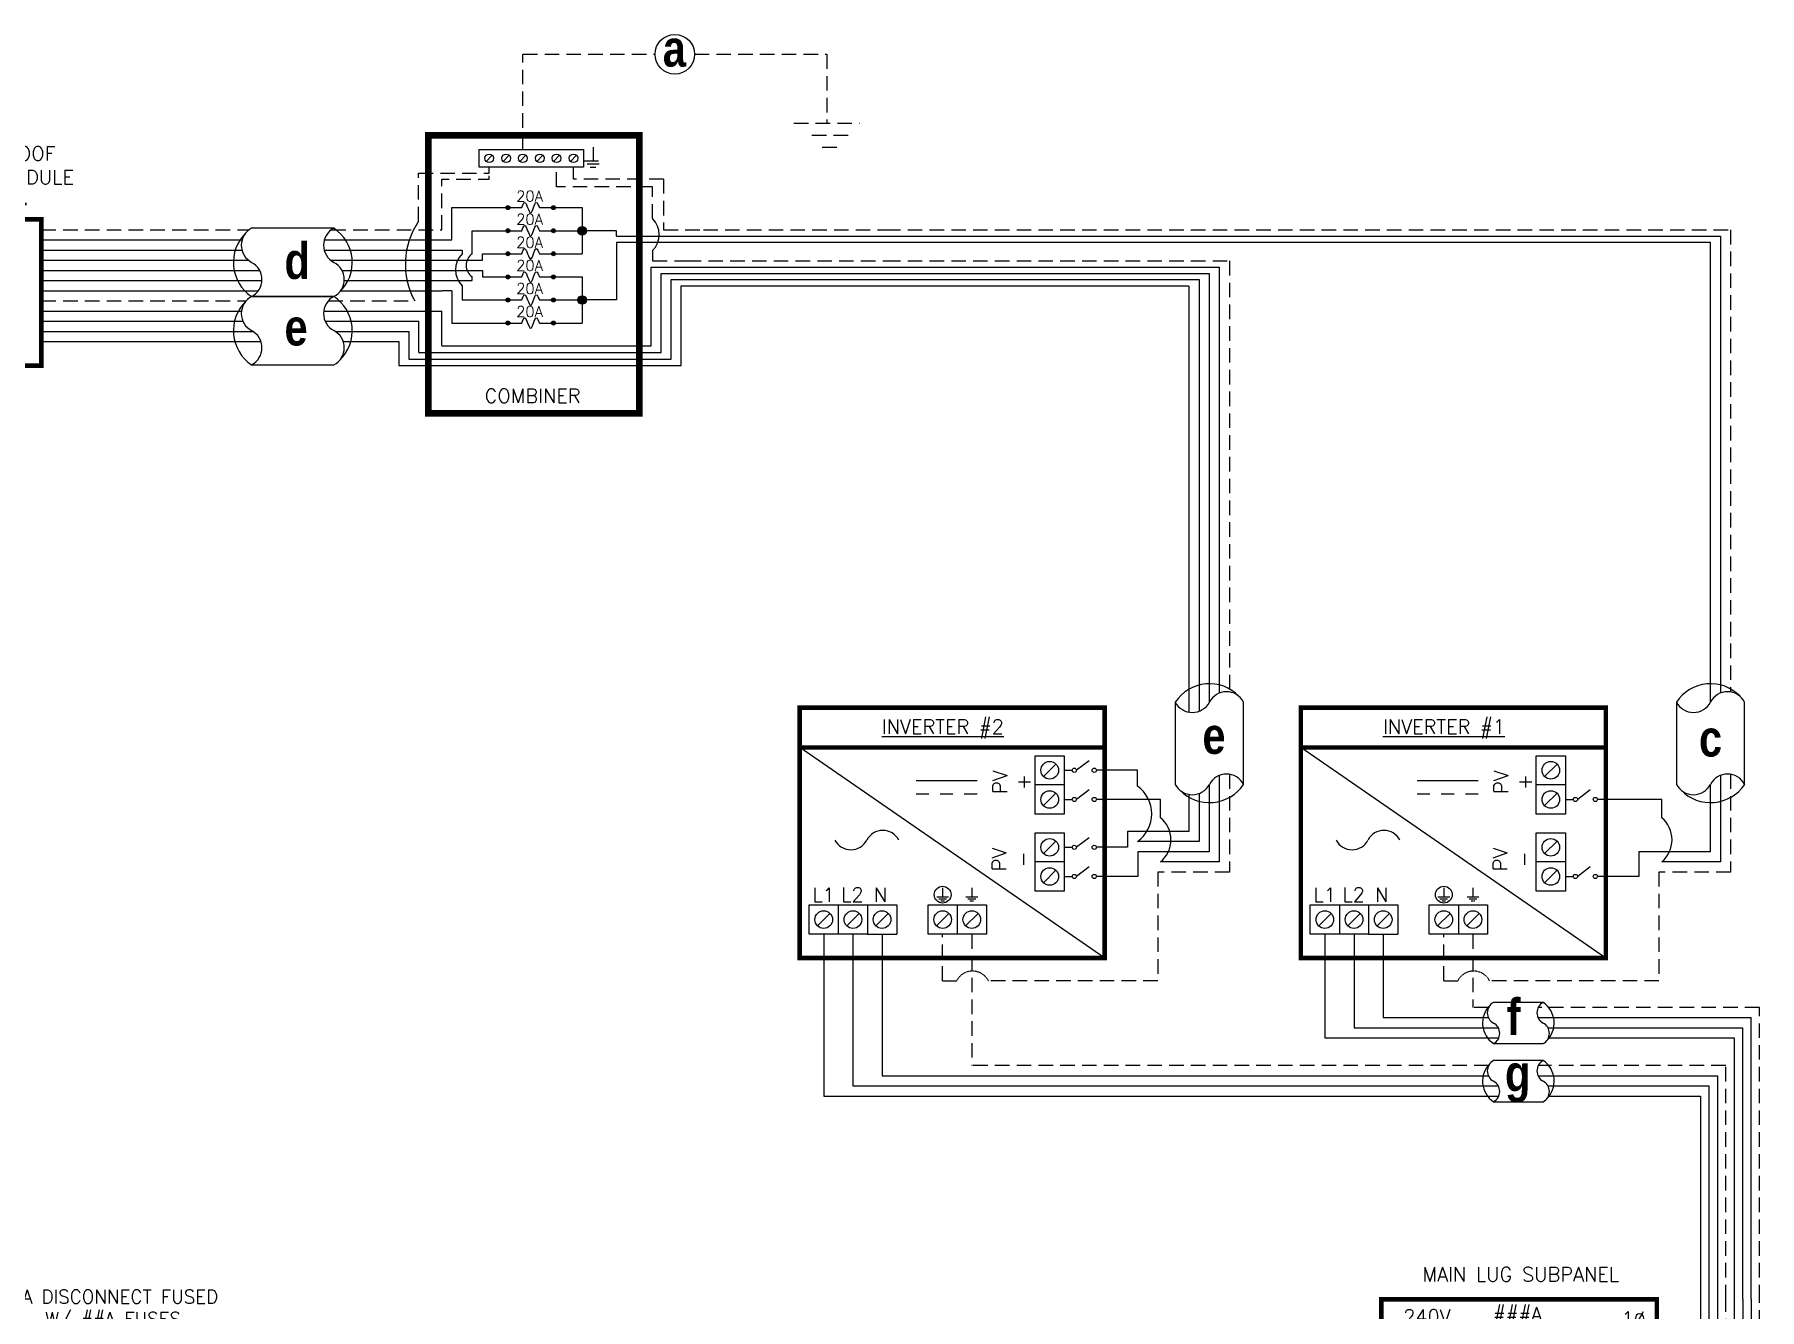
# Model space of a CAD drawing. Header units: feet. Extents: x 18731 to 19517, y 14552 to 15119.
# Drawn here: x 19071.8 to 19517.3, y 14789.4 to 15118.7 of the extents above; entities that cross this region are included whole.
import ezdxf

# ---------------------------------------------------------------- set-up
doc = ezdxf.new("R2010")
doc.units = ezdxf.units.FT
doc.header["$MEASUREMENT"] = 0
doc.linetypes.add('HIDDEN', pattern=[0.375, 0.25, -0.125])
for name, color, linetype in [('ONE LINE BLOCKS', 7, 'Continuous'), ('TABLES', 7, 'Continuous'), ('TEXT', 7, 'Continuous'), ('Z - TITLEBLOCK TXT', 7, 'Continuous')]:
    doc.layers.add(name, color=color, linetype=linetype)
doc.styles.add('ONE LINE TXT', font='techb___.ttf')
doc.styles.get("Standard").update_dxf_attribs({"font": 'simplex.shx'})

# ---------------------------------------------------------------- blocks, each defined once
blk = doc.blocks.new('*U21')
at = {"layer": 'ONE LINE BLOCKS', "linetype": 'Continuous'}
h = blk.add_hatch(color=1, dxfattribs=at)
h.dxf.hatch_style = 1
edge = h.paths.add_edge_path()
edge.add_arc((32.25, -12.65), 0.291, 0, 360)
h = blk.add_hatch(color=1, dxfattribs=at)
h.dxf.hatch_style = 1
edge = h.paths.add_edge_path()
edge.add_arc((38.92, -12.65), 0.291, 0, 360)
h = blk.add_hatch(color=1, dxfattribs=at)
h.dxf.hatch_style = 1
edge = h.paths.add_edge_path()
edge.add_arc((32.25, -16.02), 0.291, 0, 360)
h = blk.add_hatch(color=1, dxfattribs=at)
h.dxf.hatch_style = 1
edge = h.paths.add_edge_path()
edge.add_arc((38.92, -16.02), 0.291, 0, 360)
h = blk.add_hatch(color=1, dxfattribs=at)
h.dxf.hatch_style = 1
edge = h.paths.add_edge_path()
edge.add_arc((32.25, -27.21), 0.291, 0, 360)
h = blk.add_hatch(color=1, dxfattribs=at)
h.dxf.hatch_style = 1
edge = h.paths.add_edge_path()
edge.add_arc((32.25, -30.59), 0.291, 0, 360)
h = blk.add_hatch(color=1, dxfattribs=at)
h.dxf.hatch_style = 1
edge = h.paths.add_edge_path()
edge.add_arc((38.92, -27.21), 0.291, 0, 360)
h = blk.add_hatch(color=1, dxfattribs=at)
h.dxf.hatch_style = 1
edge = h.paths.add_edge_path()
edge.add_arc((38.92, -30.59), 0.291, 0, 360)
at = {"color": 7, "linetype": 'Continuous'}
for p, q in [((82.46, 0), (82.46, -12.65)), ((91.16, 0), (91.16, -27.21)), ((28.05, -12.65), (19.39, -12.65)), ((19.39, -12.65), (19.39, -27.21)), ((82.46, -12.65), (43.12, -12.65)), ((8.98, -27.21), (-6.7, -27.21)), ((-6.7, -27.21), (-6.7, -64.37)), ((28.05, -27.21), (17.22, -27.21)), ((91.16, -27.21), (43.12, -27.21)), ((-6.7, -64.37), (-20.02, -64.37))]:
    blk.add_line(p, q, dxfattribs=at)
at = {"color": 10, "linetype": 'Continuous'}
for p, q in [((84.64, 0), (84.64, -16.02)), ((93.34, 0), (93.34, -30.59)), ((13.1, -30.59), (13.1, -16.02)), ((15.27, -16.02), (13.1, -16.02)), ((23.51, -16.02), (28.05, -16.02)), ((84.64, -16.02), (43.12, -16.02)), ((13.1, -30.59), (-3.41, -30.59)), ((-3.41, -67.54), (-3.41, -30.59)), ((13.1, -30.59), (28.05, -30.59)), ((93.34, -30.59), (43.12, -30.59)), ((-3.41, -67.54), (-20.02, -67.54))]:
    blk.add_line(p, q, dxfattribs=at)
at = {"color": 253, "linetype": 'Continuous'}
for p, q in [((86.81, 0), (86.81, -25.72)), ((95.51, 0), (95.51, -45.61)), ((86.81, -34.27), (86.81, -41.26)), ((86.81, -41.26), (69.51, -41.26)), ((95.51, -45.61), (69.51, -45.61)), ((81.85, -63.01), (69.51, -63.01)), ((81.85, -69.04), (81.85, -63.01)), ((-6.7, -70.59), (-20.02, -70.59)), ((-6.7, -77.59), (-6.7, -70.59)), ((81.85, -77.59), (-6.7, -77.59))]:
    blk.add_line(p, q, dxfattribs=at)
at = {"color": 10, "linetype": 'Continuous'}
blk.add_arc((19.39, -18.18), 4.65, 27.6639, 152.3361, dxfattribs=at)
at = {"color": 7, "linetype": 'Continuous'}
blk.add_arc((13.1, -29.37), 4.65, 27.6639, 152.3361, dxfattribs=at)
at = {"color": 253, "linetype": 'Continuous'}
for centre in [(90.39, -29.99), (85.42, -73.31)]:
    blk.add_arc(centre, 5.58, 129.9215, 230.0785, dxfattribs=at)
at = {"layer": 'ONE LINE BLOCKS', "lineweight": 50}
blk.add_line((0, -8.7), (71.17, -8.7), dxfattribs=at)
at = {"layer": 'ONE LINE BLOCKS', "lineweight": 50, "const_width": 1.19}
blk.add_lwpolyline([(0, -67.37), (0, 0), (71.17, 0), (71.17, -67.37)], close=True, dxfattribs=at)
at = {"layer": 'TEXT', "color": 92, "linetype": 'HIDDEN', "ltscale": 15}
for p, q in [((88.99, -25.72), (88.99, 0)), ((97.69, -74.03), (97.69, 0)), ((88.99, -41.34), (88.99, -34.27)), ((88.99, -71.85), (88.99, -49.89)), ((6.27, -54.39), (37.56, -54.39)), ((37.56, -71.85), (37.56, -54.39)), ((6.27, -58.74), (35.36, -58.74)), ((35.36, -74.03), (35.36, -58.74)), ((14.11, -63.09), (6.27, -63.09)), ((14.11, -74.03), (14.11, -63.09)), ((-11.01, -74.03), (-20.02, -74.03)), ((14.11, -74.03), (-2.77, -74.03)), ((35.36, -74.03), (97.69, -74.03)), ((37.56, -71.85), (88.99, -71.85))]:
    blk.add_line(p, q, dxfattribs=at)
at = {"layer": 'TEXT', "color": 92, "linetype": 'HIDDEN', "flags": 128}
for points in [[(9.38, -39.11), (9.38, -42.61)], [(7.04, -42.61), (11.72, -42.61)], [(10.91, -43.48), (7.85, -43.48)], [(10.1, -44.35), (8.66, -44.35)]]:
    blk.add_lwpolyline(points, dxfattribs=at)
at = {"layer": 'TEXT', "color": 92, "linetype": 'Continuous', "ltscale": 4}
for centre in [(92.46, -29.99), (92.46, -45.61)]:
    blk.add_arc(centre, 5.51, 129.059, 230.941, dxfattribs=at)
at = {"layer": 'TEXT', "color": 92, "linetype": 'HIDDEN', "ltscale": 0.3}
blk.add_arc((-6.89, -76.19), 4.65, 27.6639, 152.3361, dxfattribs=at)
at = {"layer": 'Z - TITLEBLOCK TXT', "color": 1, "linetype": 'Continuous'}
for p, q in [((1.73, -65.68), (1.73, -38.74)), ((1.73, -38.74), (6.27, -38.74)), ((6.27, -38.74), (6.27, -65.68)), ((64.97, -65.61), (64.97, -38.67)), ((64.97, -38.67), (69.51, -38.67)), ((69.51, -38.67), (69.51, -65.61)), ((6.27, -65.68), (1.73, -65.68)), ((69.51, -65.61), (64.97, -65.61))]:
    blk.add_line(p, q, dxfattribs=at)
at = {"layer": 'Z - TITLEBLOCK TXT', "color": 4, "linetype": 'Continuous'}
for p, q in [((4.79, -40.55), (3.22, -42.12)), ((68.02, -40.48), (66.45, -42.05)), ((4.79, -44.9), (3.22, -46.47)), ((68.02, -44.83), (66.45, -46.4)), ((4.79, -49.25), (3.22, -50.82)), ((68.02, -49.18), (66.45, -50.75)), ((4.79, -53.6), (3.22, -55.17)), ((68.02, -53.53), (66.45, -55.1)), ((68.02, -57.88), (66.45, -59.45)), ((4.79, -57.95), (3.22, -59.52)), ((4.79, -62.3), (3.22, -63.87)), ((68.02, -62.23), (66.45, -63.8))]:
    blk.add_line(p, q, dxfattribs=at)
at = {"layer": 'Z - TITLEBLOCK TXT', "color": 1, "linetype": 'Continuous', "flags": 128}
for points in [[(28.05, -12.65), (32.25, -12.65)], [(28.05, -12.65), (32.25, -12.65)], [(38.92, -12.65), (43.12, -12.65)], [(28.05, -16.02), (32.25, -16.02)], [(28.05, -16.02), (32.25, -16.02)], [(38.92, -16.02), (43.12, -16.02)], [(28.05, -27.21), (32.25, -27.21)], [(28.05, -27.21), (32.25, -27.21)], [(28.05, -30.59), (32.25, -30.59)], [(28.05, -30.59), (32.25, -30.59)], [(38.92, -27.21), (43.12, -27.21)], [(38.92, -30.59), (43.12, -30.59)]]:
    blk.add_lwpolyline(points, dxfattribs=at)
at = {"layer": 'Z - TITLEBLOCK TXT', "color": 1, "linetype": 'Continuous'}
for centre in [(32.25, -12.65), (38.92, -12.65), (32.25, -16.02), (38.92, -16.02), (32.25, -27.21), (32.25, -30.59), (38.92, -27.21), (38.92, -30.59)]:
    blk.add_circle(centre, 0.291, dxfattribs=at)
at = {"layer": 'Z - TITLEBLOCK TXT', "color": 4, "linetype": 'Continuous'}
for centre in [(4, -41.33), (67.24, -41.26), (67.24, -45.61), (4, -45.69), (4, -50.04), (67.24, -49.96), (4, -54.39), (67.24, -54.31), (4, -58.74), (67.24, -58.66), (4, -63.09), (67.24, -63.01)]:
    blk.add_circle(centre, 1.11, dxfattribs=at)
at = {"layer": 'Z - TITLEBLOCK TXT', "color": 1, "linetype": 'Continuous'}
for centre in [(35.58, -13.84), (35.58, -17.22), (35.58, -28.4), (35.58, -31.78)]:
    blk.add_arc(centre, 3.93, 40.3392, 139.6608, dxfattribs=at)
at = {"layer": 'TABLES', "color": 1, "linetype": 'Continuous'}
for p in [(27.55, -21.26), (27.55, -35.82)]:
    blk.add_text('2p##A', height=3.658, dxfattribs=at).set_placement(p)
at = {"layer": 'TABLES', "color": 4, "linetype": 'Continuous'}
blk.add_text('ISOLATED NEUTRAL', height=1.8743, rotation=90, dxfattribs=at).set_placement((64.31, -65.25))
at = {"layer": 'TEXT', "color": 1, "attachment_point": 5}
for s, width, gutter_width, insert, char_height in [('MAIN LUG SUBPANEL ', 62.3984, 7.17, (36.04, 6.43), 3.6576), ('240V', 0.1481, 0.75, (11.79, -4.45), 3.658), ('###A', 0.1481, 0.75, (35.17, -4.45), 3.658), ('1∅', 0.1481, 0.75, (65.15, -4.96), 3.658)]:
    blk.add_mtext_dynamic_manual_height_columns(s, width=width, gutter_width=gutter_width, heights=[0], dxfattribs=dict(at, insert=insert, char_height=char_height))
blk = doc.blocks.new('M_MAIN DISCONNECT')
at = {"color": 253, "linetype": 'Continuous'}
for p, q in [((5.45, -46.43), (5.45, -17.67)), ((5.45, -17.67), (10.94, -17.67)), ((10.94, -17.67), (10.94, -15.06)), ((32.69, -17.67), (32.69, -15.06)), ((38.18, -17.67), (32.69, -17.67)), ((38.18, -46.43), (38.18, -17.67)), ((5.45, -46.43), (-9.78, -46.43)), ((38.18, -46.43), (53.41, -46.43))]:
    blk.add_line(p, q, dxfattribs=at)
at = {"color": 7, "linetype": 'Continuous'}
for p, q in [((1.95, -40.22), (1.95, -27.1)), ((3.81, -27.1), (1.95, -27.1)), ((11.72, -27.1), (9.09, -27.1)), ((31.91, -27.1), (34.54, -27.1)), ((39.82, -27.1), (41.69, -27.1)), ((41.69, -40.22), (41.69, -27.1)), ((1.95, -40.22), (-9.78, -40.22)), ((41.69, -40.22), (53.41, -40.22))]:
    blk.add_line(p, q, dxfattribs=at)
at = {"color": 1, "linetype": 'Continuous'}
for p, q in [((21.88, -27.1), (23.12, -27.1)), ((25.67, -27.11), (26.91, -27.11)), ((21.88, -34.64), (23.12, -34.64)), ((25.67, -34.64), (26.91, -34.64))]:
    blk.add_line(p, q, dxfattribs=at)
at = {"color": 10, "linetype": 'Continuous'}
for p, q in [((3.81, -43.39), (3.81, -34.64)), ((11.72, -34.64), (9.09, -34.64)), ((31.91, -34.64), (34.54, -34.64)), ((39.82, -43.39), (39.82, -34.64)), ((3.81, -43.39), (-9.78, -43.39)), ((39.82, -43.39), (53.41, -43.39))]:
    blk.add_line(p, q, dxfattribs=at)
at = {"color": 7, "linetype": 'Continuous'}
for centre in [(6.45, -27.26), (37.18, -27.26)]:
    blk.add_arc(centre, 2.64, 3.2819, 176.7181, dxfattribs=at)
at = {"color": 10, "linetype": 'Continuous'}
for centre in [(6.45, -34.79), (37.18, -34.79)]:
    blk.add_arc(centre, 2.64, 3.2819, 176.7181, dxfattribs=at)
at = {"color": 1, "linetype": 'Continuous'}
for points in [[(23.12, -27.1), (23.5, -26.34), (24.4, -27.87), (25.22, -26.34), (25.67, -27.11)], [(23.12, -34.64), (23.5, -33.88), (24.4, -35.4), (25.22, -33.88), (25.67, -34.64)]]:
    blk.add_spline(points, degree=3, dxfattribs=at)
at = {"layer": 'ONE LINE BLOCKS', "lineweight": 50}
blk.add_line((0, -6.77), (43.61, -6.77), dxfattribs=at)
at = {"layer": 'ONE LINE BLOCKS', "lineweight": 50, "const_width": 1.19}
blk.add_lwpolyline([(0, -59.17), (0, 0), (43.61, 0), (43.61, -59.17)], close=True, dxfattribs=at)
at = {"layer": 'TEXT', "color": 92, "linetype": 'HIDDEN', "ltscale": 15}
for p, q in [((7.03, -49.88), (7.03, -44.94)), ((7.03, -44.94), (10.94, -44.94)), ((10.94, -44.94), (10.94, -48.08)), ((36.6, -44.94), (32.69, -44.94)), ((32.69, -44.94), (32.69, -48.08)), ((36.6, -49.88), (36.6, -44.94)), ((7.03, -49.88), (-9.78, -49.88)), ((36.6, -49.88), (53.41, -49.88))]:
    blk.add_line(p, q, dxfattribs=at)
at = {"layer": 'TEXT', "color": 92, "linetype": 'Continuous', "flags": 128}
for points in [[(21.82, -52.94), (21.82, -56.44)], [(19.48, -56.44), (24.16, -56.44)], [(23.35, -57.31), (20.29, -57.31)], [(22.53, -58.18), (21.1, -58.18)]]:
    blk.add_lwpolyline(points, dxfattribs=at)
at = {"layer": 'Z - TITLEBLOCK TXT', "color": 1, "linetype": 'Continuous'}
for p, q in [((8.34, -15.06), (8.34, -10.52)), ((8.34, -10.52), (35.29, -10.52)), ((35.29, -10.52), (35.29, -15.06)), ((35.29, -15.06), (8.34, -15.06)), ((17.54, -24.65), (20.8, -27.1)), ((11.72, -27.1), (15.64, -27.1)), ((27.99, -27.11), (31.91, -27.11)), ((11.72, -34.64), (15.64, -34.64)), ((17.54, -32.19), (20.8, -34.63)), ((27.99, -34.64), (31.91, -34.64)), ((8.34, -48.08), (35.29, -48.08)), ((8.34, -48.08), (8.34, -52.62)), ((35.29, -48.08), (35.29, -52.62)), ((35.29, -52.62), (8.34, -52.62))]:
    blk.add_line(p, q, dxfattribs=at)
at = {"layer": 'Z - TITLEBLOCK TXT', "color": 4, "linetype": 'Continuous'}
for p, q in [((11.73, -12), (10.15, -13.58)), ((16.08, -12), (14.5, -13.58)), ((20.43, -12), (18.86, -13.58)), ((24.78, -12), (23.21, -13.58)), ((29.13, -12), (27.56, -13.58)), ((33.48, -12), (31.91, -13.58)), ((11.73, -49.56), (10.15, -51.13)), ((16.08, -49.56), (14.5, -51.13)), ((20.43, -49.56), (18.86, -51.13)), ((24.78, -49.56), (23.21, -51.13)), ((29.13, -49.56), (27.56, -51.13)), ((33.48, -49.56), (31.91, -51.13))]:
    blk.add_line(p, q, dxfattribs=at)
for centre in [(10.94, -12.79), (15.29, -12.79), (19.64, -12.79), (23.99, -12.79), (28.34, -12.79), (32.69, -12.79), (10.94, -50.35), (15.29, -50.35), (19.64, -50.35), (23.99, -50.35), (28.34, -50.35), (32.69, -50.35)]:
    blk.add_circle(centre, 1.11, dxfattribs=at)
at = {"layer": 'Z - TITLEBLOCK TXT', "color": 1, "linetype": 'Continuous'}
for centre in [(16.18, -27.1), (21.34, -27.1), (27.45, -27.11), (16.18, -34.64), (21.34, -34.64), (27.45, -34.64)]:
    blk.add_circle(centre, 0.541, dxfattribs=at)
at = {"layer": 'TABLES', "color": 4, "linetype": 'Continuous'}
blk.add_text('ISOLATED NEUTRAL', height=1.8743, dxfattribs=at).set_placement((8.7, -9.86))
at = {"layer": 'TEXT', "color": 1}
for s, width, gutter_width, heights, insert, char_height, attachment_point in [('\\A1;\\pi4.2812;##A DISCONNECT FUSED \\P\\pi16.454;W/ ##A FUSES\\P\\pi11.355;GROUPED W/ MAIN \\P\\pi4.9392;BREAKER LOAD CENTER', 71.8931, 92.23, [24.13], (-15.26, 26.55), 3.4544, 1), ('240V', 0.1481, 0.75, [0], (8.07, -3.44), 3.658, 5), ('1∅', 0.1481, 0.75, [0], (38.63, -3.74), 3.658, 5), ('\\A1;\\pi3.6942,t21.982;SQUARE D\\P\\pi2.5621,t20.85;PN: D222N', 35.0816, 28.88, [13.54], (1.84, -62.59), 3.6576, 1)]:
    blk.add_mtext_dynamic_manual_height_columns(s, width=width, gutter_width=gutter_width, heights=heights, dxfattribs=dict(at, insert=insert, char_height=char_height, attachment_point=attachment_point))
blk = doc.blocks.new('*U19')
blk.add_blockref('M_MAIN DISCONNECT', (0, 0))

msp = doc.modelspace()

# ---------------------------------------------------------------- hatches: boundary and pattern name
at = {"linetype": 'Continuous'}
h = msp.add_hatch(color=7, dxfattribs=at)
h.dxf.hatch_style = 1
edge = h.paths.add_edge_path()
edge.add_arc((19194.08, 15073.96), 0.513, 0, 360)
h = msp.add_hatch(color=7, dxfattribs=at)
h.dxf.hatch_style = 1
edge = h.paths.add_edge_path()
edge.add_arc((19205.86, 15073.96), 0.513, 0, 360)
h = msp.add_hatch(color=7, dxfattribs=at)
h.dxf.hatch_style = 1
edge = h.paths.add_edge_path()
edge.add_arc((19194.08, 15068), 0.513, 0, 360)
h = msp.add_hatch(color=7, dxfattribs=at)
h.dxf.hatch_style = 1
edge = h.paths.add_edge_path()
edge.add_arc((19205.86, 15068), 0.513, 0, 360)
h = msp.add_hatch(color=7, dxfattribs=at)
h.dxf.hatch_style = 1
edge = h.paths.add_edge_path()
edge.add_arc((19194.08, 15062.04), 0.513, 0, 360)
h = msp.add_hatch(color=7, dxfattribs=at)
h.dxf.hatch_style = 1
edge = h.paths.add_edge_path()
edge.add_arc((19205.86, 15062.04), 0.513, 0, 360)
h = msp.add_hatch(color=253, dxfattribs=at)
h.dxf.hatch_style = 1
edge = h.paths.add_edge_path()
edge.add_arc((19194.08, 15056.08), 0.513, 0, 360)
h = msp.add_hatch(color=253, dxfattribs=at)
h.dxf.hatch_style = 1
edge = h.paths.add_edge_path()
edge.add_arc((19205.86, 15056.08), 0.513, 0, 360)
h = msp.add_hatch(color=253, dxfattribs=at)
h.dxf.hatch_style = 1
edge = h.paths.add_edge_path()
edge.add_arc((19194.08, 15050.12), 0.513, 0, 360)
h = msp.add_hatch(color=253, dxfattribs=at)
h.dxf.hatch_style = 1
edge = h.paths.add_edge_path()
edge.add_arc((19205.86, 15050.12), 0.513, 0, 360)
h = msp.add_hatch(color=253, dxfattribs=at)
h.dxf.hatch_style = 1
edge = h.paths.add_edge_path()
edge.add_arc((19194.08, 15044.16), 0.513, 0, 360)
h = msp.add_hatch(color=253, dxfattribs=at)
h.dxf.hatch_style = 1
edge = h.paths.add_edge_path()
edge.add_arc((19205.86, 15044.16), 0.513, 0, 360)
at = {"layer": 'ONE LINE BLOCKS', "linetype": 'Continuous'}
h = msp.add_hatch(color=254, dxfattribs=at)
h.dxf.hatch_style = 1
edge = h.paths.add_edge_path()
edge.add_arc((19213.26, 15068), 1.11, 0, 360)
h = msp.add_hatch(color=254, dxfattribs=at)
h.dxf.hatch_style = 1
edge = h.paths.add_edge_path()
edge.add_arc((19213.26, 15050.12), 1.11, 0, 360)

# ---------------------------------------------------------------- linework, layer by layer
at = {"color": 1, "linetype": 'Continuous'}
for p, q in [((19194.59, 15073.96), (19197.73, 15073.97)), ((19202.23, 15073.96), (19205.34, 15073.96)), ((19194.59, 15068), (19197.73, 15068.01)), ((19202.23, 15068), (19205.34, 15068)), ((19194.59, 15062.04), (19197.73, 15062.05)), ((19202.23, 15062.04), (19205.34, 15062.04)), ((19194.59, 15056.08), (19197.73, 15056.09)), ((19202.23, 15056.08), (19205.34, 15056.08)), ((19194.59, 15050.12), (19197.73, 15050.12)), ((19202.23, 15050.12), (19205.34, 15050.12)), ((19194.59, 15044.16), (19197.73, 15044.16)), ((19202.23, 15044.16), (19205.34, 15044.16))]:
    msp.add_line(p, q, dxfattribs=at)
at = {"color": 7, "linetype": 'Continuous'}
for p, q in [((19149.16, 15068.64), (19127.91, 15068.64)), ((19222.11, 15068), (19213.26, 15068)), ((19222.11, 15066.63), (19222.11, 15068)), ((19073.6, 15065.64), (19124.48, 15065.63)), ((19124.48, 15065.63), (19125.44, 15065.63)), ((19146.69, 15065.62), (19177, 15065.61)), ((19222.11, 15066.63), (19244.34, 15066.63)), ((19244.34, 15066.63), (19291.75, 15066.63)), ((19291.75, 15066.63), (19507.26, 15066.63)), ((19507.26, 15066.63), (19507.26, 14948.59)), ((19073.6, 15060.37), (19123.23, 15060.37)), ((19123.23, 15060.37), (19127.09, 15060.37)), ((19148.34, 15060.37), (19177, 15060.37)), ((19291.75, 15058.59), (19377.83, 15058.59)), ((19377.83, 15058.59), (19377.83, 14948.59)), ((19073.6, 15055.13), (19125.22, 15055.13)), ((19125.22, 15055.13), (19130.57, 15055.13)), ((19151.81, 15055.13), (19177, 15055.13)), ((19372.59, 15055.38), (19372.59, 14943.92)), ((19127.91, 15051.02), (19149.16, 15051.02)), ((19149.16, 15051.02), (19127.91, 15051.02)), ((19073.6, 15047.26), (19125.29, 15047.26)), ((19146.53, 15047.26), (19177.07, 15047.26)), ((19073.6, 15042.02), (19128.24, 15042.02)), ((19149.48, 15042.02), (19168.51, 15042.02)), ((19168.51, 15042.02), (19168.51, 15034.85)), ((19168.51, 15036.77), (19168.52, 15036.77)), ((19127.91, 15033.39), (19149.16, 15033.39)), ((19366.45, 14946.28), (19366.45, 14925.03)), ((19384.08, 14925.03), (19384.08, 14946.28)), ((19495.88, 14946.28), (19495.88, 14925.03)), ((19513.51, 14925.03), (19513.51, 14946.28)), ((19356.7, 14928.67), (19346.07, 14928.67)), ((19356.7, 14924.56), (19356.7, 14928.67)), ((19377.83, 14927.35), (19377.83, 14905.01)), ((19507.26, 14927.35), (19507.26, 14905.01)), ((19362.66, 14921.13), (19346.07, 14921.13)), ((19362.66, 14916.41), (19362.66, 14921.13)), ((19372.59, 14922.68), (19372.59, 14910.26)), ((19492.09, 14921.13), (19475.51, 14921.13)), ((19492.09, 14916.41), (19492.09, 14921.13)), ((19372.59, 14910.26), (19356.7, 14910.26)), ((19377.83, 14905.01), (19362.66, 14905.01)), ((19507.26, 14905.01), (19492.09, 14905.01)), ((19275.66, 14886.34), (19275.66, 14844.52)), ((19405.09, 14886.34), (19405.09, 14859.55)), ((19461.47, 14868.71), (19448.66, 14868.71)), ((19405.09, 14859.55), (19450.02, 14859.55)), ((19462.83, 14859.55), (19510.82, 14859.55)), ((19510.82, 14859.55), (19510.82, 14792.06)), ((19448.66, 14858.07), (19461.47, 14858.07)), ((19461.47, 14853.68), (19448.66, 14853.68)), ((19275.66, 14844.52), (19450.02, 14844.52)), ((19448.66, 14843.05), (19461.47, 14843.05)), ((19462.83, 14844.52), (19502.12, 14844.52)), ((19502.12, 14844.52), (19502.12, 14792.06))]:
    msp.add_line(p, q, dxfattribs=at)
at = {"color": 253, "linetype": 'Continuous'}
for p, q in [((19222.11, 15065.02), (19222.11, 15050.12)), ((19222.11, 15065.02), (19243.5, 15065.02)), ((19243.5, 15065.02), (19291.75, 15065.02)), ((19291.75, 15065.02), (19504.64, 15065.02)), ((19504.64, 15065.02), (19504.64, 14946.18)), ((19073.6, 15062.99), (19123.44, 15062.99)), ((19123.44, 15062.99), (19125.4, 15062.99)), ((19146.65, 15062.99), (19177, 15062.99)), ((19073.6, 15057.75), (19123.76, 15057.75)), ((19123.76, 15057.75), (19130, 15057.75)), ((19151.25, 15057.75), (19177, 15057.75)), ((19233.71, 15036.55), (19233.71, 15056.98)), ((19233.71, 15056.98), (19239.24, 15056.98)), ((19239.24, 15056.98), (19291.75, 15056.98)), ((19291.75, 15056.98), (19375.21, 15056.98)), ((19375.21, 15056.98), (19375.21, 14946.18)), ((19073.6, 15052.5), (19128.45, 15052.5)), ((19128.45, 15052.5), (19129.63, 15052.5)), ((19150.87, 15052.5), (19177, 15052.5)), ((19179.62, 15052.5), (19179.62, 15044.16)), ((19222.11, 15050.12), (19213.26, 15050.12)), ((19238.87, 15053.77), (19369.97, 15053.77)), ((19238.87, 15033.16), (19238.87, 15053.77)), ((19369.97, 15053.68), (19369.97, 14943.69)), ((19073.6, 15044.64), (19125.65, 15044.64)), ((19146.9, 15044.64), (19171.13, 15044.64)), ((19171.13, 15036.55), (19171.13, 15044.64)), ((19171.13, 15036.55), (19171.13, 15044.64)), ((19179.62, 15044.16), (19187.49, 15044.16)), ((19073.6, 15039.4), (19130.31, 15039.4)), ((19151.56, 15039.4), (19165.89, 15039.4)), ((19165.89, 15039.4), (19165.89, 15033.16)), ((19168.51, 15039.4), (19168.52, 15039.4)), ((19171.13, 15036.55), (19233.71, 15036.55)), ((19165.89, 15033.16), (19238.87, 15033.16)), ((19375.21, 14924.93), (19375.21, 14907.63)), ((19504.64, 14924.93), (19504.64, 14907.63)), ((19369.97, 14922.45), (19369.97, 14912.88)), ((19369.97, 14912.88), (19354.13, 14912.88)), ((19354.13, 14912.88), (19354.13, 14908.77)), ((19354.13, 14908.77), (19346.07, 14908.77)), ((19375.21, 14907.63), (19356.75, 14907.63)), ((19356.75, 14907.63), (19356.75, 14901.24)), ((19504.64, 14907.63), (19486.18, 14907.63)), ((19486.18, 14907.63), (19486.18, 14901.24)), ((19356.75, 14901.24), (19346.07, 14901.24)), ((19486.18, 14901.24), (19475.51, 14901.24)), ((19290.73, 14886.34), (19290.73, 14849.78)), ((19420.16, 14886.34), (19420.16, 14864.81)), ((19420.16, 14864.81), (19447.32, 14864.81)), ((19460.13, 14864.81), (19515.17, 14864.81)), ((19515.17, 14792.06), (19515.17, 14864.81)), ((19290.73, 14849.78), (19447.32, 14849.78)), ((19460.13, 14849.78), (19506.47, 14849.78)), ((19506.47, 14849.78), (19506.47, 14792.06))]:
    msp.add_line(p, q, dxfattribs=at)
for p, q in [((19231.13, 15038.25), (19231.13, 15058.59)), ((19231.13, 15058.59), (19239.44, 15058.59)), ((19239.44, 15058.59), (19291.75, 15058.59)), ((19236.29, 15055.37), (19372.59, 15055.38)), ((19236.29, 15034.85), (19236.29, 15055.37)), ((19177.07, 15038.25), (19177.07, 15047.26)), ((19177.07, 15038.25), (19231.13, 15038.25)), ((19168.51, 15034.85), (19236.29, 15034.85))]:
    msp.add_line(p, q)
at = {"color": 10, "linetype": 'Continuous'}
for p, q in [((19283.2, 14886.34), (19283.2, 14847.15)), ((19412.63, 14886.34), (19412.63, 14862.18)), ((19412.63, 14862.18), (19449.89, 14862.18)), ((19462.71, 14862.18), (19512.99, 14862.18)), ((19512.99, 14862.18), (19512.99, 14792.06)), ((19283.2, 14847.15), (19449.89, 14847.15)), ((19462.71, 14847.15), (19504.29, 14847.15)), ((19504.29, 14847.15), (19504.29, 14792.06))]:
    msp.add_line(p, q, dxfattribs=at)
at = {"color": 7, "linetype": 'Continuous', "flags": 128}
for points in [[(19177, 15065.61), (19179.62, 15065.61), (19179.62, 15073.96), (19187.49, 15073.96)], [(19187.49, 15073.96), (19194.08, 15073.96)], [(19205.86, 15073.96), (19213.26, 15073.96)], [(19213.26, 15073.96), (19213.26, 15062.04)], [(19184.86, 15062.04), (19184.86, 15068), (19187.49, 15068)], [(19187.49, 15068), (19194.08, 15068)], [(19187.49, 15068), (19194.08, 15068)], [(19205.86, 15068), (19213.26, 15068)], [(19177, 15060.37), (19187.49, 15060.37), (19187.49, 15062.04)], [(19187.49, 15062.04), (19194.08, 15062.04)], [(19187.49, 15062.04), (19194.08, 15062.04)], [(19205.86, 15062.04), (19213.26, 15062.04)], [(19177, 15055.13), (19184.86, 15055.13), (19184.86, 15056.08)]]:
    msp.add_lwpolyline(points, dxfattribs=at)
at = {"color": 253, "linetype": 'Continuous', "flags": 128}
for points in [[(19177, 15062.99), (19182.24, 15062.99), (19182.24, 15062.04)], [(19177, 15057.75), (19187.49, 15057.75), (19187.49, 15056.08)], [(19187.49, 15056.08), (19194.08, 15056.08)], [(19187.49, 15056.08), (19194.08, 15056.08)], [(19205.86, 15056.08), (19213.26, 15056.08)], [(19213.26, 15056.08), (19213.26, 15044.16)], [(19179.62, 15052.5), (19177, 15052.5)], [(19182.24, 15053.77), (19182.24, 15050.12), (19187.49, 15050.12)], [(19187.49, 15050.12), (19194.08, 15050.12)], [(19187.49, 15050.12), (19194.08, 15050.12)], [(19205.86, 15050.12), (19213.26, 15050.12)], [(19187.49, 15044.16), (19194.08, 15044.16)], [(19205.86, 15044.16), (19213.26, 15044.16)]]:
    msp.add_lwpolyline(points, dxfattribs=at)
at = {"color": 7, "linetype": 'Continuous'}
for centre, radius in [((19237.2, 15113.57), 5.11), ((19194.08, 15073.96), 0.513), ((19205.86, 15073.96), 0.513), ((19194.08, 15068), 0.513), ((19205.86, 15068), 0.513), ((19194.08, 15062.04), 0.513), ((19205.86, 15062.04), 0.513)]:
    msp.add_circle(centre, radius, dxfattribs=at)
at = {"color": 253, "linetype": 'Continuous'}
for centre in [(19194.08, 15056.08), (19205.86, 15056.08), (19194.08, 15050.12), (19205.86, 15050.12), (19194.08, 15044.16), (19205.86, 15044.16)]:
    msp.add_circle(centre, 0.513, dxfattribs=at)
at = {"color": 7, "linetype": 'Continuous'}
for centre, radius, start, end in [((19143.31, 15059.83), 10.58, 313.9732, 56.4265), ((19133.76, 15059.83), 10.58, 133.9732, 236.4265), ((19186.9, 15059.06), 3.61, 124.3567, 235.6433), ((19133.76, 15042.2), 10.58, 133.9732, 236.4265), ((19143.31, 15042.2), 10.58, 313.9732, 56.4265), ((19375.27, 14940.43), 10.58, 43.9732, 146.4265), ((19504.7, 14940.43), 10.58, 43.9732, 146.4265), ((19375.27, 14930.88), 10.58, 223.9732, 326.4265), ((19504.7, 14930.88), 10.58, 223.9732, 326.4265), ((19452.19, 14863.39), 6.38, 133.9732, 236.4265), ((19457.94, 14863.39), 6.38, 313.9732, 56.4265), ((19457.94, 14848.37), 6.38, 313.9732, 56.4265), ((19452.19, 14848.37), 6.38, 133.9732, 236.4265)]:
    msp.add_arc(centre, radius, start, end, dxfattribs=at)
at = {"color": 92, "linetype": 'Continuous'}
msp.add_arc((19227.24, 15067.01), 5.91, 315.6055, 44.3945, dxfattribs=at)
at = {"color": 253, "linetype": 'Continuous'}
msp.add_arc((19186.46, 15057.91), 5.91, 135.6055, 224.3945, dxfattribs=at)
at = {"color": 1, "linetype": 'Continuous'}
for points in [[(19197.73, 15073.97), (19198.39, 15075.31), (19199.98, 15072.62), (19201.43, 15075.31), (19202.23, 15073.96)], [(19197.73, 15068.01), (19198.39, 15069.34), (19199.98, 15066.66), (19201.43, 15069.34), (19202.23, 15068)], [(19197.73, 15062.05), (19198.39, 15063.38), (19199.98, 15060.7), (19201.43, 15063.38), (19202.23, 15062.04)], [(19197.73, 15056.09), (19198.39, 15057.42), (19199.98, 15054.73), (19201.43, 15057.42), (19202.23, 15056.08)], [(19197.73, 15050.12), (19198.39, 15051.46), (19199.98, 15048.77), (19201.43, 15051.46), (19202.23, 15050.12)], [(19197.73, 15044.16), (19198.39, 15045.5), (19199.98, 15042.81), (19201.43, 15045.5), (19202.23, 15044.16)]]:
    msp.add_spline(points, degree=3, dxfattribs=at)
at = {"layer": 'ONE LINE BLOCKS', "lineweight": 50}
for points, const_width in [([(19228.03, 15020.87), (19173.56, 15020.87), (19173.56, 15092.65), (19228.03, 15092.65)], 1.71), ([(19228.03, 15020.87), (19173.56, 15020.87), (19173.56, 15092.65), (19228.03, 15092.65)], 1.71), ([(19073.6, 15033.17), (19035.82, 15033.17), (19035.82, 15070.95), (19073.6, 15070.95)], 1.19), ([(19269.45, 14880.18), (19269.45, 14944.83), (19348.22, 14944.83), (19348.22, 14880.18)], 1.19), ([(19269.45, 14934.55), (19269.45, 14944.83), (19348.22, 14944.83), (19348.22, 14934.55)], 1.19), ([(19398.88, 14880.18), (19398.88, 14944.83), (19477.65, 14944.83), (19477.65, 14880.18)], 1.19), ([(19398.88, 14934.55), (19398.88, 14944.83), (19477.65, 14944.83), (19477.65, 14934.55)], 1.19)]:
    msp.add_lwpolyline(points, close=True, dxfattribs=dict(at, const_width=const_width))
at = {"layer": 'TEXT', "color": 92, "linetype": 'HIDDEN', "ltscale": 15}
for p, q in [((19197.97, 15113.57), (19232.08, 15113.57)), ((19197.97, 15088.97), (19197.97, 15113.57)), ((19242.31, 15113.57), (19276.42, 15113.57)), ((19276.42, 15113.57), (19276.42, 15095.78)), ((19171.02, 15070.43), (19171.02, 15082.89)), ((19171.02, 15082.89), (19189.27, 15082.89)), ((19189.27, 15082.89), (19189.27, 15084.43)), ((19206.67, 15079.37), (19206.67, 15084.43)), ((19211.02, 15081.35), (19211.02, 15084.43)), ((19234.29, 15081.35), (19211.02, 15081.35)), ((19234.29, 15081.35), (19234.29, 15068.24)), ((19231.46, 15079.38), (19206.67, 15079.37)), ((19231.46, 15071.14), (19231.46, 15079.38)), ((19073.6, 15068.24), (19126.72, 15068.24)), ((19126.72, 15068.24), (19127.26, 15068.24)), ((19148.5, 15068.24), (19177, 15068.24)), ((19234.29, 15068.24), (19244.57, 15068.24)), ((19244.57, 15068.24), (19291.75, 15068.24)), ((19291.75, 15068.24), (19509.89, 15068.24)), ((19509.89, 15068.24), (19509.89, 14948.88)), ((19231.46, 15062.88), (19231.46, 15060.2)), ((19231.46, 15060.2), (19240.26, 15060.2)), ((19240.26, 15060.2), (19291.75, 15060.2)), ((19291.75, 15060.2), (19380.45, 15060.2)), ((19380.45, 15060.2), (19380.45, 14948.88)), ((19073.6, 15049.9), (19126.49, 15049.9)), ((19147.74, 15049.9), (19170.01, 15049.9)), ((19380.45, 14927.64), (19380.45, 14902.39)), ((19509.89, 14927.64), (19509.89, 14902.39)), ((19380.45, 14902.39), (19361.95, 14902.39)), ((19361.95, 14902.39), (19361.95, 14874.31)), ((19509.89, 14902.39), (19491.38, 14902.39)), ((19491.38, 14902.39), (19491.38, 14874.31)), ((19306.37, 14874.31), (19306.37, 14886.34)), ((19313.9, 14886.34), (19313.9, 14852.41)), ((19435.8, 14874.31), (19435.8, 14886.34)), ((19443.33, 14886.34), (19443.33, 14867.44)), ((19306.37, 14874.31), (19309.97, 14874.31)), ((19361.95, 14874.31), (19318.21, 14874.31)), ((19435.8, 14874.31), (19439.4, 14874.31)), ((19491.38, 14874.31), (19447.64, 14874.31)), ((19447.39, 14867.44), (19443.33, 14867.44)), ((19517.34, 14867.44), (19460.2, 14867.44)), ((19517.34, 14792.06), (19517.34, 14867.44)), ((19447.39, 14852.41), (19313.9, 14852.41)), ((19508.64, 14852.41), (19460.2, 14852.41)), ((19508.64, 14792.06), (19508.64, 14852.41))]:
    msp.add_line(p, q, dxfattribs=at)
at = {"layer": 'TEXT', "color": 92, "linetype": 'HIDDEN', "ltscale": 15, "flags": 128}
for points in [[(19267.94, 15095.78), (19284.9, 15095.78)], [(19281.96, 15092.63), (19270.88, 15092.63)], [(19213.75, 15086.05), (19218.43, 15086.05)], [(19216.09, 15089.56), (19216.09, 15086.05)], [(19279.02, 15089.49), (19273.82, 15089.49)], [(19177, 15068.24), (19177, 15081.35), (19189.27, 15081.35), (19189.27, 15084.43)], [(19217.62, 15085.19), (19214.56, 15085.19)], [(19216.81, 15084.32), (19215.37, 15084.32)]]:
    msp.add_lwpolyline(points, dxfattribs=at)
at = {"layer": 'TEXT', "color": 92, "linetype": 'Continuous', "flags": 128}
for points in [[(19306.37, 14898.29), (19306.37, 14895.99)], [(19313.9, 14898.29), (19313.9, 14895.99)], [(19435.8, 14898.29), (19435.8, 14895.99)], [(19443.34, 14898.29), (19443.33, 14895.99)], [(19304.83, 14895.99), (19307.9, 14895.99)], [(19307.37, 14895.42), (19305.36, 14895.42)], [(19306.84, 14894.85), (19305.9, 14894.85)], [(19312.37, 14895.99), (19315.44, 14895.99)], [(19314.91, 14895.42), (19312.9, 14895.42)], [(19314.37, 14894.85), (19313.43, 14894.85)], [(19434.26, 14895.99), (19437.33, 14895.99)], [(19436.8, 14895.42), (19434.8, 14895.42)], [(19441.8, 14895.99), (19444.87, 14895.99)], [(19444.34, 14895.42), (19442.33, 14895.42)]]:
    msp.add_lwpolyline(points, dxfattribs=at)
at = {"layer": 'TEXT', "color": 92, "linetype": 'HIDDEN', "flags": 128}
for points in [[(19436.27, 14894.85), (19435.33, 14894.85)], [(19443.8, 14894.85), (19442.86, 14894.85)]]:
    msp.add_lwpolyline(points, dxfattribs=at)
at = {"layer": 'TEXT', "color": 92, "linetype": 'Continuous'}
for centre in [(19306.37, 14896.54), (19435.8, 14896.54)]:
    msp.add_circle(centre, 2.17, dxfattribs=at)
at = {"layer": 'TEXT', "color": 92, "linetype": 'Continuous', "ltscale": 15}
msp.add_arc((19187.26, 15059.35), 19.66, 145.6844, 208.716, dxfattribs=at)
at = {"layer": 'TEXT', "color": 92, "linetype": 'HIDDEN', "ltscale": 0.3}
for centre in [(19314.09, 14872.15), (19443.52, 14872.15)]:
    msp.add_arc(centre, 4.65, 27.6639, 152.3361, dxfattribs=at)
at = {"layer": 'Z - TITLEBLOCK TXT', "color": 1, "linetype": 'Continuous'}
for p, q in [((19186.67, 15084.43), (19186.67, 15088.97)), ((19186.67, 15088.97), (19213.62, 15088.97)), ((19213.62, 15088.97), (19213.62, 15084.43)), ((19213.62, 15084.43), (19186.67, 15084.43)), ((19330.26, 14917.36), (19330.26, 14932.43)), ((19330.26, 14932.43), (19337.8, 14932.43)), ((19330.26, 14917.36), (19330.26, 14932.43)), ((19337.8, 14932.43), (19337.8, 14917.36)), ((19337.8, 14932.43), (19337.8, 14924.9)), ((19344.22, 14931.13), (19340.96, 14928.69)), ((19459.69, 14917.36), (19459.69, 14932.43)), ((19459.69, 14932.43), (19467.23, 14932.43)), ((19459.69, 14917.36), (19459.69, 14932.43)), ((19467.23, 14932.43), (19467.23, 14917.36)), ((19467.23, 14932.43), (19467.23, 14924.9)), ((19337.8, 14928.67), (19339.83, 14928.67)), ((19337.8, 14924.9), (19330.26, 14924.9)), ((19337.8, 14921.13), (19339.83, 14921.13)), ((19344.22, 14923.59), (19340.96, 14921.15)), ((19467.23, 14924.9), (19459.69, 14924.9)), ((19467.23, 14921.13), (19469.27, 14921.13)), ((19473.65, 14923.59), (19470.39, 14921.15)), ((19337.8, 14917.36), (19330.26, 14917.36)), ((19467.23, 14917.36), (19459.69, 14917.36)), ((19330.26, 14897.47), (19330.26, 14912.54)), ((19330.26, 14912.54), (19337.8, 14912.54)), ((19337.8, 14912.54), (19337.8, 14905)), ((19459.69, 14897.47), (19459.69, 14912.54)), ((19459.69, 14912.54), (19467.23, 14912.54)), ((19467.23, 14912.54), (19467.23, 14905)), ((19337.8, 14908.77), (19339.83, 14908.77)), ((19344.22, 14911.23), (19340.96, 14908.79)), ((19337.8, 14905), (19330.26, 14905)), ((19337.8, 14905), (19337.8, 14897.47)), ((19344.22, 14903.7), (19340.96, 14901.25)), ((19467.23, 14905), (19459.69, 14905)), ((19467.23, 14905), (19467.23, 14897.47)), ((19473.65, 14903.7), (19470.39, 14901.25)), ((19337.8, 14901.24), (19339.83, 14901.24)), ((19467.23, 14901.24), (19469.27, 14901.24)), ((19271.89, 14893.88), (19286.96, 14893.88)), ((19271.89, 14886.34), (19271.89, 14893.88)), ((19271.89, 14893.88), (19279.43, 14893.88)), ((19279.43, 14893.88), (19279.43, 14886.34)), ((19286.96, 14893.88), (19286.96, 14886.34)), ((19286.96, 14893.88), (19294.5, 14893.88)), ((19294.5, 14893.88), (19294.5, 14886.34)), ((19302.6, 14893.88), (19317.67, 14893.88)), ((19302.6, 14886.34), (19302.6, 14893.88)), ((19302.6, 14893.88), (19310.14, 14893.88)), ((19310.14, 14893.88), (19310.14, 14886.34)), ((19317.67, 14893.88), (19317.67, 14886.34)), ((19337.8, 14897.47), (19330.26, 14897.47)), ((19401.33, 14893.88), (19416.4, 14893.88)), ((19401.33, 14886.34), (19401.33, 14893.88)), ((19401.33, 14893.88), (19408.86, 14893.88)), ((19408.86, 14893.88), (19408.86, 14886.34)), ((19416.4, 14893.88), (19416.4, 14886.34)), ((19416.4, 14893.88), (19423.93, 14893.88)), ((19423.93, 14893.88), (19423.93, 14886.34)), ((19432.03, 14893.88), (19447.1, 14893.88)), ((19432.03, 14886.34), (19432.03, 14893.88)), ((19432.03, 14893.88), (19439.57, 14893.88)), ((19439.57, 14893.88), (19439.57, 14886.34)), ((19447.1, 14893.88), (19447.1, 14886.34)), ((19467.23, 14897.47), (19459.69, 14897.47)), ((19286.96, 14886.34), (19271.89, 14886.34)), ((19286.96, 14886.34), (19294.5, 14886.34)), ((19317.67, 14886.34), (19302.6, 14886.34)), ((19416.4, 14886.34), (19401.33, 14886.34)), ((19416.4, 14886.34), (19423.93, 14886.34)), ((19447.1, 14886.34), (19432.03, 14886.34))]:
    msp.add_line(p, q, dxfattribs=at)
at = {"layer": 'Z - TITLEBLOCK TXT', "color": 4, "linetype": 'Continuous'}
for p, q in [((19190.06, 15087.49), (19188.48, 15085.92)), ((19194.41, 15087.49), (19192.84, 15085.92)), ((19198.76, 15087.49), (19197.19, 15085.92)), ((19203.11, 15087.49), (19201.54, 15085.92)), ((19207.46, 15087.49), (19205.89, 15085.92)), ((19211.81, 15087.49), (19210.24, 15085.92)), ((19335.64, 14930.27), (19332.42, 14927.06)), ((19465.07, 14930.27), (19461.85, 14927.06)), ((19335.64, 14922.74), (19332.42, 14919.53)), ((19465.07, 14922.74), (19461.85, 14919.53)), ((19335.64, 14910.38), (19332.42, 14907.16)), ((19465.07, 14910.38), (19461.85, 14907.16)), ((19335.64, 14902.84), (19332.42, 14899.63)), ((19465.07, 14902.84), (19461.85, 14899.63)), ((19277.27, 14891.72), (19274.06, 14888.5)), ((19284.8, 14891.72), (19281.59, 14888.5)), ((19292.34, 14891.72), (19289.12, 14888.5)), ((19307.98, 14891.72), (19304.76, 14888.5)), ((19315.51, 14891.72), (19312.3, 14888.5)), ((19406.7, 14891.72), (19403.49, 14888.5)), ((19414.23, 14891.72), (19411.02, 14888.5)), ((19421.77, 14891.72), (19418.56, 14888.5)), ((19437.41, 14891.72), (19434.19, 14888.5)), ((19444.94, 14891.72), (19441.73, 14888.5))]:
    msp.add_line(p, q, dxfattribs=at)
at = {"layer": 'Z - TITLEBLOCK TXT', "color": 7, "linetype": 'Continuous'}
for p, q in [((19348.22, 14880.18), (19269.45, 14934.55)), ((19477.65, 14880.18), (19398.88, 14934.55)), ((19315.27, 14925.94), (19299.5, 14925.94)), ((19444.7, 14925.94), (19428.93, 14925.94)), ((19302.8, 14922.53), (19299.5, 14922.53)), ((19309.03, 14922.53), (19305.74, 14922.53)), ((19315.27, 14922.53), (19311.97, 14922.53)), ((19432.23, 14922.53), (19428.93, 14922.53)), ((19438.46, 14922.53), (19435.17, 14922.53)), ((19444.7, 14922.53), (19441.4, 14922.53))]:
    msp.add_line(p, q, dxfattribs=at)
at = {"layer": 'Z - TITLEBLOCK TXT', "color": 4, "linetype": 'Continuous'}
for centre, radius in [((19189.27, 15086.7), 1.11), ((19193.62, 15086.7), 1.11), ((19197.97, 15086.7), 1.11), ((19202.32, 15086.7), 1.11), ((19206.67, 15086.7), 1.11), ((19211.02, 15086.7), 1.11), ((19334.03, 14928.67), 2.27), ((19463.46, 14928.67), 2.27), ((19334.03, 14921.13), 2.27), ((19463.46, 14921.13), 2.27), ((19334.03, 14908.77), 2.27), ((19463.46, 14908.77), 2.27), ((19334.03, 14901.24), 2.27), ((19463.46, 14901.24), 2.27), ((19275.66, 14890.11), 2.27), ((19283.2, 14890.11), 2.27), ((19290.73, 14890.11), 2.27), ((19306.37, 14890.11), 2.27), ((19313.9, 14890.11), 2.27), ((19405.09, 14890.11), 2.27), ((19412.63, 14890.11), 2.27), ((19420.16, 14890.11), 2.27), ((19435.8, 14890.11), 2.27), ((19443.33, 14890.11), 2.27)]:
    msp.add_circle(centre, radius, dxfattribs=at)
at = {"layer": 'Z - TITLEBLOCK TXT', "color": 7, "linetype": 'Continuous'}
for centre in [(19213.26, 15068), (19213.26, 15068), (19213.26, 15050.12), (19213.26, 15050.12)]:
    msp.add_circle(centre, 1.11, dxfattribs=at)
at = {"layer": 'Z - TITLEBLOCK TXT', "color": 1, "linetype": 'Continuous'}
for centre in [(19340.37, 14928.67), (19345.53, 14928.67), (19340.37, 14921.13), (19345.53, 14921.13), (19469.81, 14921.13), (19474.96, 14921.13), (19340.37, 14908.77), (19345.53, 14908.77), (19340.37, 14901.24), (19345.53, 14901.24), (19469.81, 14901.24), (19474.96, 14901.24)]:
    msp.add_circle(centre, 0.541, dxfattribs=at)
at = {"layer": 'Z - TITLEBLOCK TXT', "linetype": 'Continuous'}
for centre, radius, start, end in [((19130.22, 15064.24), 4.98, 117.6639, 242.3361), ((19151.47, 15064.24), 4.98, 117.6639, 242.3361), ((19125.6, 15055.42), 4.98, 297.6639, 62.3361), ((19146.85, 15055.42), 4.98, 297.6639, 62.3361), ((19130.22, 15046.61), 4.98, 117.6639, 242.3361), ((19151.47, 15046.61), 4.98, 117.6639, 242.3361), ((19125.6, 15037.8), 4.98, 297.6639, 62.3361), ((19146.85, 15037.8), 4.98, 297.6639, 62.3361), ((19379.67, 14943.97), 4.98, 27.6639, 152.3361), ((19509.1, 14943.97), 4.98, 27.6639, 152.3361), ((19370.86, 14948.59), 4.98, 207.6639, 332.3361), ((19500.29, 14948.59), 4.98, 207.6639, 332.3361), ((19370.86, 14927.34), 4.98, 207.6639, 332.3361), ((19379.67, 14922.72), 4.98, 27.6639, 152.3361), ((19500.29, 14927.34), 4.98, 207.6639, 332.3361), ((19509.1, 14922.72), 4.98, 27.6639, 152.3361), ((19351.57, 14917.41), 8.8, 305.6505, 54.3495), ((19357.89, 14910.71), 7.43, 309.9338, 50.0662), ((19487.32, 14910.71), 7.43, 309.9338, 50.0662), ((19290.92, 14908.49), 4.65, 27.6639, 152.3361), ((19420.35, 14908.49), 4.65, 27.6639, 152.3361), ((19282.68, 14912.81), 4.65, 207.6639, 332.3361), ((19412.11, 14912.81), 4.65, 207.6639, 332.3361), ((19450.05, 14866.05), 3, 117.6639, 242.3361), ((19462.86, 14866.05), 3, 117.6639, 242.3361), ((19447.26, 14860.73), 3, 297.6639, 62.3361), ((19460.08, 14860.73), 3, 297.6639, 62.3361), ((19450.05, 14851.02), 3, 117.6639, 242.3361), ((19462.86, 14851.02), 3, 117.6639, 242.3361), ((19447.26, 14845.71), 3, 297.6639, 62.3361), ((19460.08, 14845.71), 3, 297.6639, 62.3361)]:
    msp.add_arc(centre, radius, start, end, dxfattribs=at)

# ---------------------------------------------------------------- block references
for name, p in [('*U21', (19419.66, 14792.06)), ('*U19', (19073.39, 14767.9))]:
    msp.add_blockref(name, p)

# ---------------------------------------------------------------- texts
at = {"layer": 'TABLES', "color": 1, "linetype": 'Continuous'}
for s, height, p in [('20A', 2.778, (19196.23, 15075.55)), ('20A', 2.778, (19196.23, 15069.58)), ('20A', 2.778, (19196.23, 15063.62)), ('20A', 2.778, (19196.23, 15057.66)), ('20A', 2.778, (19196.23, 15051.7)), ('20A', 2.778, (19196.23, 15045.74)), ('%%UINVERTER #2', 3.6576, (19290.66, 14938.09)), ('%%UINVERTER #1', 3.6576, (19420.09, 14938.09))]:
    msp.add_text(s, height=height, dxfattribs=at).set_placement(p)
at = {"layer": 'TEXT', "color": 1, "attachment_point": 5}
for s, width, gutter_width, insert, char_height in [(' \\PMOUNTED TO ROOF \\PUNDER SOLAR MODULE\\P{\\fVerdana|b1|i0|c0|p34;NEC 690.34}', 70.2138, 7.17, (19053.83, 15084.87), 3.6576), ('COMBINER', 1.1897, 7.17, (19200.47, 15025.37), 3.658), ('L1', 0.1481, 0.75, (19275.61, 14896.52), 3.658), ('L2', 0.1481, 0.75, (19283.07, 14896.55), 3.658), ('N', 0.1481, 0.75, (19290.32, 14896.49), 3.66), ('L1', 0.1481, 0.75, (19405.04, 14896.52), 3.658), ('L2', 0.1481, 0.75, (19412.5, 14896.55), 3.658), ('N', 0.1481, 0.75, (19419.75, 14896.49), 3.66)]:
    msp.add_mtext_dynamic_manual_height_columns(s, width=width, gutter_width=gutter_width, heights=[0], dxfattribs=dict(at, insert=insert, char_height=char_height))
at = {"layer": 'TEXT', "color": 1, "char_height": 3.658, "attachment_point": 5, "rotation": 90}
for s, width, insert in [('PV +', 2.8378, (19324.22, 14925.65)), ('PV +', 2.8378, (19453.65, 14925.65)), ('PV -', 2.8013, (19324, 14905.67)), ('PV -', 2.8013, (19453.43, 14905.67))]:
    msp.add_mtext_dynamic_manual_height_columns(s, width=width, gutter_width=0.75, heights=[0], dxfattribs=dict(at, insert=insert))
at = {"layer": 'Z - TITLEBLOCK TXT', "color": 1, "linetype": 'Continuous', "char_height": 9.3833, "attachment_point": 1, "style": 'ONE LINE TXT'}
for s, insert in [('{\\W1;\\C256;a}', (19234.09, 15119.76)), ('{\\W1;\\C256;d}', (19136.39, 15064.94)), ('{\\W1;\\C256;e}', (19136.39, 15047.76)), ('{\\W1;\\C256;e}', (19373.47, 14942.29)), ('{\\W1;\\C256;c}', (19501.71, 14941.6)), ('{\\W1;\\C256;f}', (19452.07, 14869.7)), ('{\\W1;\\C256;g}', (19451.61, 14855.12))]:
    msp.add_mtext_dynamic_manual_height_columns(s, width=0.1385, gutter_width=2.13, heights=[0], dxfattribs=dict(at, insert=insert))

doc.saveas('drawing.dxf')
